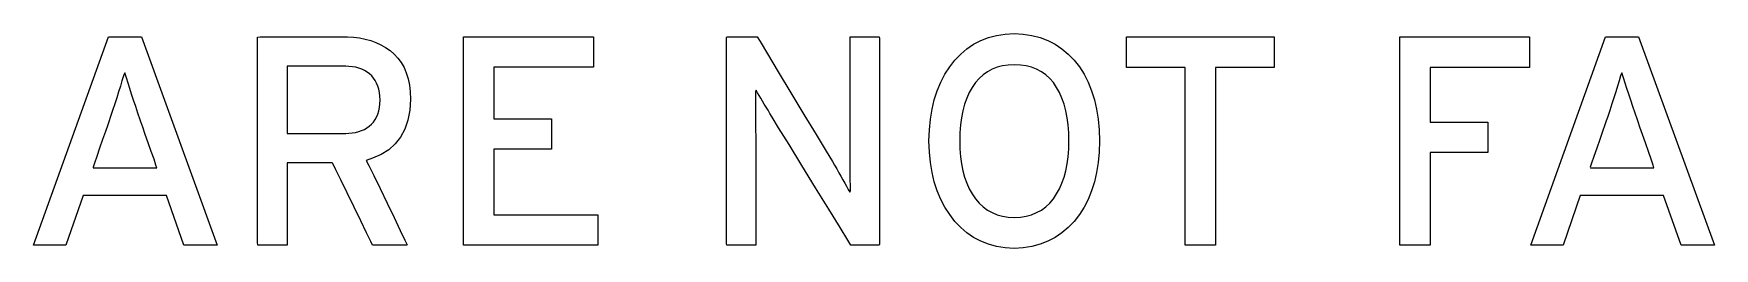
# Model space of a CAD drawing. Extents: x 1 to 47.7, y 0.2 to 33.3.
# Drawn here: x 3.075 to 5.197, y 28.096 to 28.367 of the extents above; entities that cross this region are included whole.
import ezdxf

# ---------------------------------------------------------------- set-up
doc = ezdxf.new("R2010")
doc.units = 0
doc.header["$MEASUREMENT"] = 0
doc.layers.add('4_0_____DWG', color=7, linetype='CONTINUOUS')

msp = doc.modelspace()

# ---------------------------------------------------------------- linework, layer by layer
at = {"layer": '4_0_____DWG'}
for points in [[(4.4207, 28.2313), (4.4202, 28.2173), (4.419, 28.204), (4.417, 28.1914), (4.4142, 28.1795), (4.4106, 28.1682), (4.4062, 28.1576), (4.4011, 28.1477), (4.3952, 28.1384), (4.3885, 28.1298), (4.3811, 28.122), (4.3731, 28.1152), (4.3646, 28.1095), (4.3554, 28.1047), (4.3456, 28.101), (4.3353, 28.0982), (4.3244, 28.0965), (4.3129, 28.0958), (4.3014, 28.0965), (4.2906, 28.0982), (4.2804, 28.101), (4.2708, 28.1047), (4.2617, 28.1095), (4.2533, 28.1152), (4.2455, 28.122), (4.2382, 28.1298), (4.2315, 28.1384), (4.2255, 28.1477), (4.2202, 28.1576), (4.2158, 28.1682), (4.2121, 28.1795), (4.2092, 28.1914), (4.2072, 28.204), (4.2059, 28.2173), (4.2054, 28.2313), (4.2059, 28.2453), (4.2072, 28.2586), (4.2092, 28.2712), (4.2121, 28.2832), (4.2158, 28.2946), (4.2202, 28.3052), (4.2255, 28.3153), (4.2315, 28.3246), (4.2382, 28.3333), (4.2455, 28.3409), (4.2533, 28.3476), (4.2617, 28.3532), (4.2708, 28.3579), (4.2804, 28.3616), (4.2906, 28.3642), (4.3014, 28.3659), (4.3129, 28.3666), (4.3244, 28.3659), (4.3353, 28.3642), (4.3456, 28.3616), (4.3554, 28.3579), (4.3646, 28.3532), (4.3731, 28.3476), (4.3811, 28.3409), (4.3885, 28.3333), (4.3952, 28.3246), (4.4011, 28.3153), (4.4062, 28.3052), (4.4106, 28.2946), (4.4142, 28.2832), (4.417, 28.2712), (4.419, 28.2586), (4.4202, 28.2453)], [(3.551, 28.2839), (3.55, 28.27), (3.5476, 28.2574), (3.5437, 28.2461), (3.5384, 28.2362), (3.5317, 28.2275), (3.5235, 28.2202), (3.5139, 28.2142), (3.5028, 28.2095), (3.4952, 28.2067), (3.4985, 28.2001), (3.5045, 28.1875), (3.5125, 28.1711), (3.5213, 28.1528), (3.5302, 28.1345), (3.538, 28.1184), (3.5438, 28.1063), (3.5467, 28.1003), (3.546, 28.1), (3.5423, 28.1), (3.5365, 28.1), (3.5294, 28.1), (3.5218, 28.1), (3.5145, 28.1), (3.5084, 28.1), (3.5043, 28.1), (3.5029, 28.1), (3.5007, 28.1045), (3.4955, 28.1153), (3.4882, 28.1304), (3.4797, 28.1478), (3.4711, 28.1657), (3.4631, 28.1821), (3.4568, 28.195), (3.4531, 28.2026), (3.4521, 28.2038), (3.4482, 28.2038), (3.4413, 28.2038), (3.4323, 28.2038), (3.4225, 28.2038), (3.4128, 28.2038), (3.4043, 28.2038), (3.3981, 28.2038), (3.3952, 28.2038), (3.3951, 28.2012), (3.3951, 28.192), (3.3951, 28.1779), (3.3951, 28.1609), (3.3951, 28.1429), (3.3951, 28.1259), (3.3951, 28.1119), (3.3951, 28.1026), (3.3951, 28.1), (3.3932, 28.1), (3.3892, 28.1), (3.3837, 28.1), (3.3774, 28.1), (3.3709, 28.1), (3.3651, 28.1), (3.3606, 28.1), (3.3581, 28.1), (3.3578, 28.103), (3.3578, 28.1222), (3.3578, 28.1549), (3.3578, 28.1963), (3.3578, 28.2415), (3.3578, 28.2856), (3.3578, 28.3237), (3.3578, 28.3509), (3.3578, 28.3623), (3.3613, 28.3624), (3.3717, 28.3624), (3.3872, 28.3624), (3.4056, 28.3624), (3.4249, 28.3624), (3.4429, 28.3624), (3.4577, 28.3624), (3.467, 28.3624), (3.4714, 28.3624), (3.4792, 28.362), (3.4867, 28.3611), (3.4938, 28.3597), (3.5007, 28.3578), (3.5072, 28.3554), (3.5135, 28.3525), (3.5194, 28.3491), (3.5251, 28.3452), (3.5304, 28.3408), (3.5351, 28.3357), (3.5393, 28.33), (3.5428, 28.3238), (3.5456, 28.317), (3.5479, 28.3096), (3.5495, 28.3016), (3.5506, 28.2931)], [(4.1067, 28.1), (4.103, 28.106), (4.0931, 28.122), (4.0789, 28.1451), (4.0622, 28.1722), (4.0449, 28.2004), (4.0287, 28.2266), (4.0156, 28.248), (4.0073, 28.2614), (4.0046, 28.2658), (4.0022, 28.2699), (3.9998, 28.2739), (3.9975, 28.2778), (3.9953, 28.2815), (3.9931, 28.2852), (3.991, 28.2887), (3.9891, 28.2921), (3.9871, 28.2954), (3.9864, 28.2933), (3.9864, 28.287), (3.9864, 28.2805), (3.9864, 28.2737), (3.9865, 28.2668), (3.9865, 28.2597), (3.9866, 28.2524), (3.9866, 28.2449), (3.9867, 28.2371), (3.9867, 28.2323), (3.9867, 28.2201), (3.9867, 28.2017), (3.9867, 28.1797), (3.9867, 28.1563), (3.9867, 28.1343), (3.9867, 28.1159), (3.9867, 28.1037), (3.9867, 28.1), (3.985, 28.1), (3.9811, 28.1), (3.9758, 28.1), (3.9696, 28.1), (3.9633, 28.1), (3.9575, 28.1), (3.9529, 28.1), (3.9502, 28.1), (3.9498, 28.1018), (3.9498, 28.1188), (3.9498, 28.1498), (3.9498, 28.1899), (3.9498, 28.2344), (3.9498, 28.2786), (3.9498, 28.3177), (3.9498, 28.3469), (3.9498, 28.3616), (3.9505, 28.3624), (3.9537, 28.3624), (3.9587, 28.3624), (3.9649, 28.3624), (3.9716, 28.3624), (3.978, 28.3624), (3.9834, 28.3624), (3.9872, 28.3624), (3.9886, 28.3624), (3.9921, 28.3565), (4.0015, 28.341), (4.0151, 28.3185), (4.031, 28.2921), (4.0475, 28.2647), (4.0629, 28.2392), (4.0755, 28.2184), (4.0834, 28.2053), (4.0861, 28.2008), (4.0889, 28.1959), (4.0916, 28.1912), (4.0942, 28.1867), (4.0967, 28.1823), (4.0991, 28.1781), (4.1013, 28.1741), (4.1035, 28.1702), (4.1055, 28.1666), (4.1063, 28.1687), (4.1062, 28.1752), (4.1061, 28.1819), (4.1061, 28.1887), (4.106, 28.1958), (4.106, 28.203), (4.106, 28.2104), (4.106, 28.218), (4.106, 28.2258), (4.106, 28.2306), (4.106, 28.2428), (4.106, 28.2611), (4.106, 28.2831), (4.106, 28.3063), (4.106, 28.3283), (4.106, 28.3466), (4.106, 28.3587), (4.106, 28.3624), (4.1077, 28.3624), (4.1116, 28.3624), (4.1169, 28.3624), (4.1231, 28.3624), (4.1294, 28.3624), (4.1352, 28.3624), (4.1397, 28.3624), (4.1425, 28.3624), (4.1429, 28.3605), (4.1429, 28.3435), (4.1429, 28.3126), (4.1429, 28.2725), (4.1429, 28.228), (4.1429, 28.1838), (4.1429, 28.1447), (4.1429, 28.1154), (4.1429, 28.1008), (4.1422, 28.1), (4.1393, 28.1), (4.1346, 28.1), (4.1288, 28.1), (4.1226, 28.1), (4.1166, 28.1), (4.1115, 28.1), (4.108, 28.1)], [(3.5125, 28.2828), (3.5123, 28.2877), (3.5117, 28.2922), (3.5109, 28.2965), (3.5097, 28.3005), (3.5082, 28.3041), (3.5065, 28.3075), (3.5044, 28.3105), (3.502, 28.3133), (3.4992, 28.3158), (3.4962, 28.3181), (3.493, 28.3201), (3.4895, 28.3218), (3.4858, 28.3231), (3.4819, 28.3241), (3.4777, 28.3249), (3.4733, 28.3253), (3.4692, 28.3254), (3.4655, 28.3254), (3.4573, 28.3254), (3.446, 28.3254), (3.4331, 28.3254), (3.4201, 28.3254), (3.4085, 28.3254), (3.3998, 28.3254), (3.3954, 28.3254), (3.3951, 28.3237), (3.3951, 28.3163), (3.3951, 28.3047), (3.3951, 28.2906), (3.3951, 28.2756), (3.3951, 28.2615), (3.3951, 28.2499), (3.3951, 28.2425), (3.3954, 28.2408), (3.3998, 28.2408), (3.4085, 28.2408), (3.4201, 28.2408), (3.4331, 28.2408), (3.446, 28.2408), (3.4573, 28.2408), (3.4655, 28.2408), (3.4692, 28.2408), (3.4732, 28.2409), (3.4775, 28.2413), (3.4817, 28.242), (3.4856, 28.243), (3.4892, 28.2443), (3.4927, 28.2458), (3.4959, 28.2477), (3.4989, 28.2499), (3.5016, 28.2523), (3.5041, 28.255), (3.5063, 28.2581), (3.5081, 28.2614), (3.5096, 28.2651), (3.5108, 28.2691), (3.5117, 28.2733), (3.5123, 28.2779)], [(4.3819, 28.2313), (4.3817, 28.2416), (4.381, 28.2514), (4.3797, 28.2606), (4.3781, 28.2693), (4.3759, 28.2775), (4.3732, 28.2851), (4.3701, 28.2923), (4.3665, 28.2988), (4.3624, 28.3048), (4.3578, 28.31), (4.3528, 28.3146), (4.3473, 28.3184), (4.3413, 28.3216), (4.3349, 28.3241), (4.328, 28.3259), (4.3207, 28.327), (4.3129, 28.3274), (4.3052, 28.327), (4.298, 28.3259), (4.2913, 28.3241), (4.285, 28.3216), (4.2791, 28.3184), (4.2736, 28.3146), (4.2686, 28.31), (4.2641, 28.3048), (4.2599, 28.2988), (4.2562, 28.2923), (4.253, 28.2851), (4.2503, 28.2775), (4.2481, 28.2693), (4.2464, 28.2606), (4.2452, 28.2514), (4.2444, 28.2416), (4.2442, 28.2313), (4.2444, 28.2211), (4.2452, 28.2114), (4.2464, 28.2023), (4.2481, 28.1937), (4.2503, 28.1856), (4.253, 28.178), (4.2562, 28.171), (4.2599, 28.1644), (4.2641, 28.1583), (4.2686, 28.1529), (4.2736, 28.1481), (4.2791, 28.1441), (4.285, 28.1408), (4.2913, 28.1382), (4.298, 28.1364), (4.3052, 28.1353), (4.3129, 28.1349), (4.3207, 28.1353), (4.328, 28.1364), (4.3349, 28.1382), (4.3413, 28.1408), (4.3473, 28.1441), (4.3528, 28.1481), (4.3578, 28.1529), (4.3624, 28.1583), (4.3665, 28.1644), (4.3701, 28.171), (4.3732, 28.178), (4.3759, 28.1856), (4.3781, 28.1937), (4.3797, 28.2023), (4.381, 28.2114), (4.3817, 28.2211)], [(3.2098, 28.2578), (3.2069, 28.2664), (3.2041, 28.2747), (3.2015, 28.2827), (3.199, 28.2902), (3.1966, 28.2975), (3.1944, 28.3043), (3.1923, 28.3109), (3.1904, 28.3171), (3.1887, 28.3135), (3.1868, 28.3071), (3.1848, 28.3004), (3.1826, 28.2933), (3.1802, 28.2858), (3.1776, 28.2779), (3.1749, 28.2697), (3.172, 28.261), (3.1705, 28.2565), (3.1688, 28.2515), (3.1659, 28.2432), (3.1623, 28.2329), (3.1585, 28.222), (3.1549, 28.2117), (3.152, 28.2034), (3.1503, 28.1983), (3.1505, 28.1974), (3.1562, 28.1974), (3.1667, 28.1974), (3.1802, 28.1974), (3.1949, 28.1974), (3.209, 28.1974), (3.2209, 28.1974), (3.2287, 28.1974), (3.2309, 28.1975), (3.2297, 28.2009), (3.2272, 28.2081), (3.2238, 28.2178), (3.22, 28.2287), (3.2162, 28.2395), (3.213, 28.2488), (3.2107, 28.2553)], [(5.0995, 28.2578), (5.0966, 28.2664), (5.0938, 28.2747), (5.0911, 28.2827), (5.0887, 28.2902), (5.0863, 28.2975), (5.0841, 28.3043), (5.082, 28.3109), (5.0801, 28.3171), (5.0783, 28.3135), (5.0765, 28.3071), (5.0744, 28.3004), (5.0722, 28.2933), (5.0698, 28.2858), (5.0673, 28.2779), (5.0646, 28.2697), (5.0617, 28.261), (5.0602, 28.2565), (5.0584, 28.2515), (5.0555, 28.2432), (5.052, 28.2329), (5.0482, 28.222), (5.0446, 28.2117), (5.0417, 28.2034), (5.0399, 28.1983), (5.0402, 28.1974), (5.0459, 28.1974), (5.0564, 28.1974), (5.0698, 28.1974), (5.0845, 28.1974), (5.0987, 28.1974), (5.1106, 28.1974), (5.1184, 28.1974), (5.1205, 28.1975), (5.1193, 28.2009), (5.1168, 28.2081), (5.1134, 28.2178), (5.1096, 28.2287), (5.1059, 28.2395), (5.1026, 28.2488), (5.1004, 28.2553)]]:
    msp.add_lwpolyline(points, close=True, dxfattribs=at)
for points in [[(3.2649, 28.1), (3.243, 28.1623), (3.1379, 28.1623), (3.1161, 28.1), (3.0752, 28.1), (3.1697, 28.3624), (3.2115, 28.3624), (3.3071, 28.1), (3.2649, 28.1)], [(3.618, 28.1), (3.618, 28.3624), (3.7818, 28.3624), (3.7818, 28.3243), (3.656, 28.3243), (3.656, 28.2591), (3.7291, 28.2591), (3.7291, 28.221), (3.656, 28.221), (3.656, 28.1381), (3.7873, 28.1381), (3.7873, 28.1), (3.618, 28.1)], [(4.567, 28.3239), (4.567, 28.1), (4.5289, 28.1), (4.5289, 28.3239), (4.4548, 28.3239), (4.4548, 28.3624), (4.6412, 28.3624), (4.6412, 28.3239), (4.567, 28.3239)], [(4.8378, 28.3239), (4.8378, 28.2551), (4.9108, 28.2551), (4.9108, 28.2166), (4.8378, 28.2166), (4.8378, 28.1), (4.7998, 28.1), (4.7998, 28.3624), (4.9635, 28.3624), (4.9635, 28.3239), (4.8378, 28.3239)], [(5.1546, 28.1), (5.1326, 28.1623), (5.0275, 28.1623), (5.0057, 28.1), (4.9649, 28.1), (5.0594, 28.3624), (5.1011, 28.3624), (5.1967, 28.1), (5.1546, 28.1)]]:
    msp.add_lwpolyline(points, dxfattribs=at)

doc.saveas('drawing.dxf')
